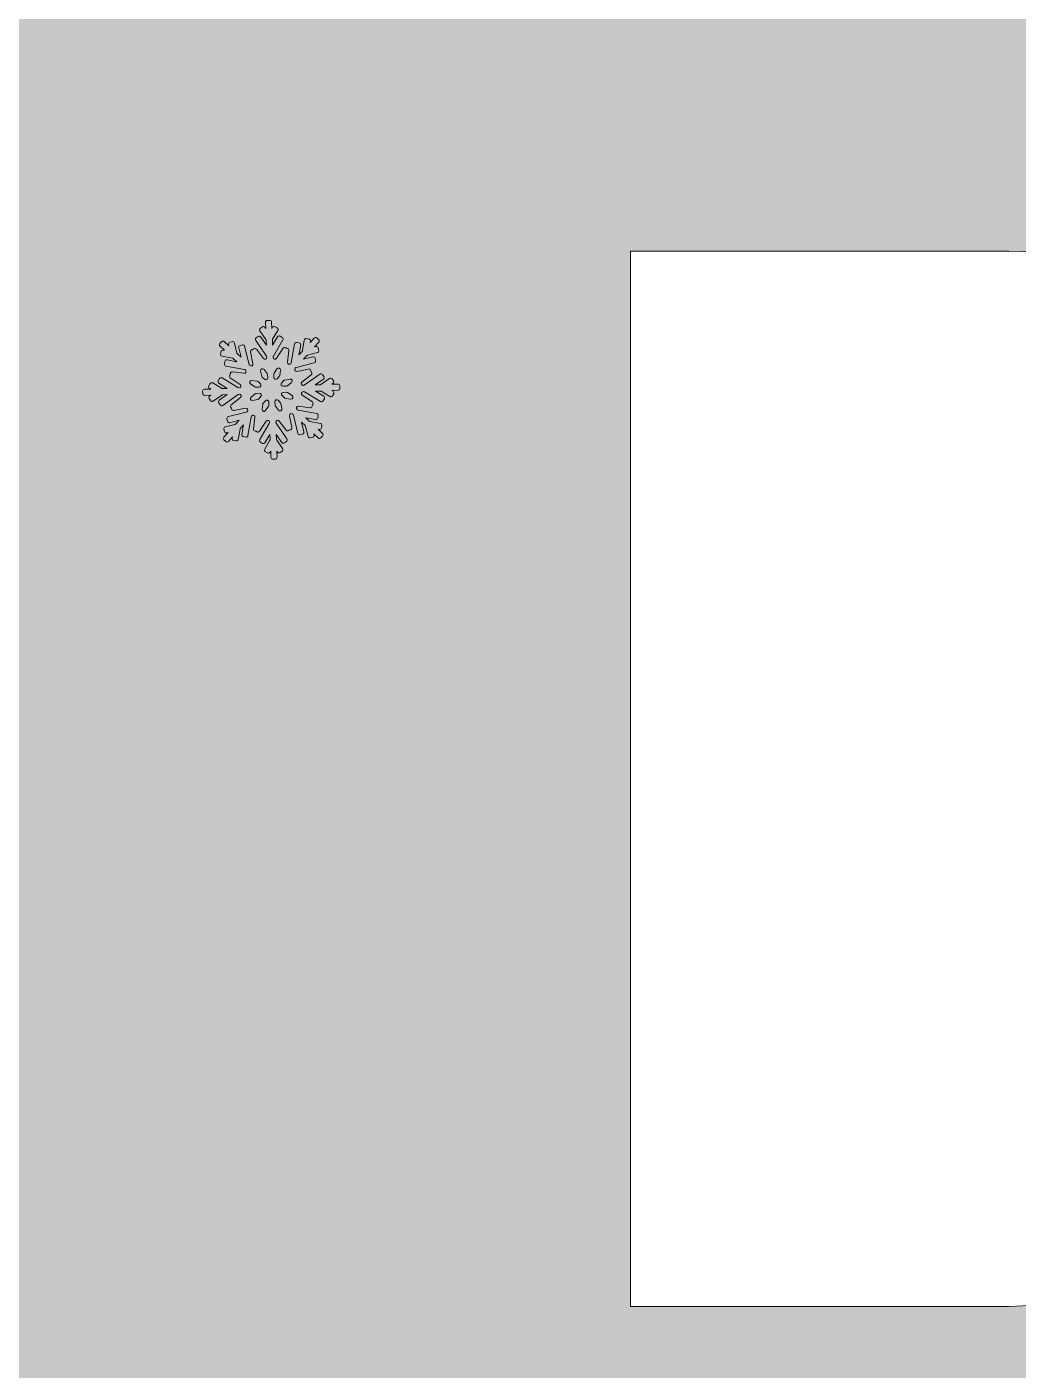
# Model space of a CAD drawing. Header units: millimetres. Extents: x 40 to 178, y -117 to -19.
# Drawn here: x 129.67 to 145, y -75.22 to -54.45 of the extents above; entities that cross this region are included whole.
import ezdxf

# ---------------------------------------------------------------- set-up
doc = ezdxf.new("R2010")
doc.units = ezdxf.units.MM
doc.header["$MEASUREMENT"] = 0
doc.layers.add('engraving', color=7, linetype='Continuous')
doc.layers.add('Layer 1', color=7, linetype='Continuous')

msp = doc.modelspace()

# ---------------------------------------------------------------- hatches: boundary and pattern name
at = {"layer": 'Layer 1'}
h = msp.add_hatch(color=2, dxfattribs=at)
h.dxf.hatch_style = 2
edge = h.paths.add_edge_path()
edge.add_spline(control_points=[(176.295, -54.742), (174.611, -49.888), (172.008, -45.798), (168.485, -42.469), (164.962, -39.142), (160.655, -36.597), (155.566, -34.835), (152.745, -33.859), (149.792, -33.154), (146.708, -32.719), (145.947, -31.249), (144.465, -30.207), (142.735, -30.075), (144.24, -28.96), (145.22, -27.176), (145.22, -25.16), (145.22, -21.779), (142.479, -19.039), (139.099, -19.039), (135.719, -19.039), (132.978, -21.779), (132.978, -25.16), (132.978, -27.176), (133.958, -28.96), (135.463, -30.075), (133.947, -30.191), (132.623, -31.005), (131.805, -32.192), (131.805, -32.192), (114.341, -32.192), (114.341, -32.192), (114.341, -32.192), (114.341, -117.341), (114.341, -117.341), (114.341, -117.341), (139.006, -117.341), (139.006, -117.341), (139.006, -117.341), (139.006, -99.49), (139.006, -99.49), (143.625, -100.194), (148.088, -99.98), (152.395, -98.844), (156.7, -97.709), (160.595, -95.869), (164.08, -93.324), (167.563, -90.78), (170.481, -87.609), (172.83, -83.81), (175.179, -80.013), (176.706, -75.806), (177.411, -71.185), (178.351, -65.077), (177.978, -59.598), (176.295, -54.742)], knot_values=[0, 0, 0, 0, 1, 1, 1, 2, 2, 2, 3, 3, 3, 4, 4, 4, 5, 5, 5, 6, 6, 6, 7, 7, 7, 8, 8, 8, 9, 9, 9, 10, 10, 10, 11, 11, 11, 12, 12, 12, 13, 13, 13, 14, 14, 14, 15, 15, 15, 16, 16, 16, 17, 17, 17, 18, 18, 18, 18], degree=3, periodic=1)
edge = h.paths.add_edge_path()
edge.add_spline(control_points=[(135.292, -25.16), (135.292, -23.06), (137, -21.352), (139.099, -21.352), (141.198, -21.352), (142.906, -23.06), (142.906, -25.16), (142.906, -27.259), (141.198, -28.967), (139.099, -28.967), (137, -28.967), (135.292, -27.259), (135.292, -25.16)], knot_values=[0, 0, 0, 0, 1, 1, 1, 2, 2, 2, 3, 3, 3, 4, 4, 4, 4], degree=3, periodic=1)
edge = h.paths.add_edge_path()
edge.add_spline(control_points=[(150.398, -71.83), (148.831, -73.436), (146.913, -74.238), (144.644, -74.238), (144.644, -74.238), (139.006, -74.238), (139.006, -74.238), (139.006, -74.238), (139.006, -57.913), (139.006, -57.913), (139.006, -57.913), (144.644, -57.913), (144.644, -57.913), (146.913, -57.913), (148.831, -58.697), (150.398, -60.262), (151.963, -61.829), (152.746, -63.747), (152.746, -66.017), (152.746, -68.289), (151.963, -70.227), (150.398, -71.83)], knot_values=[0, 0, 0, 0, 1, 1, 1, 2, 2, 2, 3, 3, 3, 4, 4, 4, 5, 5, 5, 6, 6, 6, 7, 7, 7, 7], degree=3, periodic=1)

# ---------------------------------------------------------------- linework, layer by layer
at = {"layer": 'engraving', "lineweight": 0}
for points, knots in [([(134.51, -59.999), (134.509, -59.983), (134.496, -59.97), (134.48, -59.971), (134.48, -59.971), (134.387, -59.974), (134.387, -59.974), (134.387, -59.974), (134.404, -59.962), (134.404, -59.962), (134.417, -59.953), (134.42, -59.935), (134.411, -59.922), (134.411, -59.922), (134.39, -59.891), (134.39, -59.891), (134.38, -59.877), (134.362, -59.874), (134.349, -59.883), (134.349, -59.883), (134.217, -59.976), (134.217, -59.976), (134.213, -59.98), (134.207, -59.981), (134.202, -59.982), (134.202, -59.982), (134.131, -59.984), (134.131, -59.984), (134.131, -59.984), (134.256, -59.896), (134.256, -59.896), (134.269, -59.887), (134.272, -59.869), (134.263, -59.856), (134.263, -59.856), (134.241, -59.824), (134.241, -59.824), (134.232, -59.811), (134.214, -59.808), (134.201, -59.817), (134.201, -59.817), (133.961, -59.986), (133.961, -59.986), (133.957, -59.989), (133.951, -59.991), (133.946, -59.992), (133.946, -59.992), (133.944, -59.992), (133.944, -59.992), (133.916, -59.993), (133.903, -59.957), (133.925, -59.94), (133.925, -59.94), (134.069, -59.827), (134.069, -59.827), (134.081, -59.817), (134.084, -59.799), (134.074, -59.786), (134.074, -59.786), (134.069, -59.78), (134.069, -59.78), (134.066, -59.776), (134.065, -59.772), (134.064, -59.768), (134.064, -59.768), (134.062, -59.76), (134.062, -59.76), (134.059, -59.745), (134.044, -59.734), (134.028, -59.738), (134.028, -59.738), (133.847, -59.774), (133.847, -59.774), (133.819, -59.779), (133.801, -59.746), (133.82, -59.725), (133.82, -59.725), (133.823, -59.722), (133.823, -59.722), (133.826, -59.718), (133.832, -59.715), (133.837, -59.714), (133.837, -59.714), (134.115, -59.644), (134.115, -59.644), (134.13, -59.64), (134.14, -59.624), (134.136, -59.609), (134.136, -59.609), (134.127, -59.572), (134.127, -59.572), (134.123, -59.556), (134.107, -59.546), (134.092, -59.55), (134.092, -59.55), (133.946, -59.587), (133.946, -59.587), (133.946, -59.587), (133.996, -59.532), (133.996, -59.532), (134, -59.528), (134.005, -59.525), (134.011, -59.523), (134.011, -59.523), (134.163, -59.485), (134.163, -59.485), (134.178, -59.481), (134.188, -59.465), (134.184, -59.45), (134.184, -59.45), (134.175, -59.413), (134.175, -59.413), (134.171, -59.397), (134.155, -59.388), (134.14, -59.392), (134.14, -59.392), (134.12, -59.397), (134.12, -59.397), (134.12, -59.397), (134.185, -59.325), (134.185, -59.325), (134.196, -59.313), (134.195, -59.295), (134.183, -59.284), (134.183, -59.284), (134.156, -59.258), (134.156, -59.258), (134.144, -59.247), (134.125, -59.248), (134.114, -59.26), (134.114, -59.26), (134.052, -59.328), (134.052, -59.328), (134.052, -59.328), (134.055, -59.308), (134.055, -59.308), (134.058, -59.292), (134.048, -59.277), (134.032, -59.274), (134.032, -59.274), (133.995, -59.268), (133.995, -59.268), (133.979, -59.265), (133.964, -59.275), (133.961, -59.291), (133.961, -59.291), (133.933, -59.452), (133.933, -59.452), (133.932, -59.457), (133.93, -59.462), (133.926, -59.466), (133.926, -59.466), (133.878, -59.519), (133.878, -59.519), (133.878, -59.519), (133.905, -59.367), (133.905, -59.367), (133.907, -59.351), (133.897, -59.336), (133.881, -59.333), (133.881, -59.333), (133.844, -59.327), (133.844, -59.327), (133.828, -59.324), (133.813, -59.334), (133.81, -59.35), (133.81, -59.35), (133.76, -59.642), (133.76, -59.642), (133.759, -59.647), (133.756, -59.652), (133.753, -59.656), (133.753, -59.656), (133.753, -59.656), (133.753, -59.656), (133.733, -59.677), (133.699, -59.661), (133.702, -59.633), (133.702, -59.633), (133.724, -59.452), (133.724, -59.452), (133.726, -59.436), (133.715, -59.421), (133.699, -59.419), (133.699, -59.419), (133.692, -59.418), (133.692, -59.418), (133.687, -59.418), (133.683, -59.416), (133.679, -59.414), (133.679, -59.414), (133.673, -59.41), (133.673, -59.41), (133.66, -59.401), (133.642, -59.404), (133.633, -59.418), (133.633, -59.418), (133.531, -59.572), (133.531, -59.572), (133.516, -59.595), (133.479, -59.585), (133.478, -59.557), (133.478, -59.557), (133.478, -59.554), (133.478, -59.554), (133.477, -59.548), (133.479, -59.542), (133.482, -59.538), (133.482, -59.538), (133.629, -59.289), (133.629, -59.289), (133.637, -59.275), (133.633, -59.257), (133.619, -59.249), (133.619, -59.249), (133.587, -59.23), (133.587, -59.23), (133.573, -59.221), (133.555, -59.226), (133.547, -59.24), (133.547, -59.24), (133.47, -59.369), (133.47, -59.369), (133.47, -59.369), (133.467, -59.295), (133.467, -59.295), (133.467, -59.289), (133.468, -59.283), (133.471, -59.278), (133.471, -59.278), (133.552, -59.142), (133.552, -59.142), (133.56, -59.128), (133.556, -59.111), (133.542, -59.102), (133.542, -59.102), (133.51, -59.083), (133.51, -59.083), (133.496, -59.074), (133.478, -59.079), (133.47, -59.093), (133.47, -59.093), (133.46, -59.11), (133.46, -59.11), (133.46, -59.11), (133.456, -59.013), (133.456, -59.013), (133.455, -58.997), (133.442, -58.985), (133.425, -58.985), (133.425, -58.985), (133.388, -58.987), (133.388, -58.987), (133.372, -58.987), (133.359, -59.001), (133.36, -59.017), (133.36, -59.017), (133.364, -59.11), (133.364, -59.11), (133.364, -59.11), (133.353, -59.094), (133.353, -59.094), (133.343, -59.081), (133.325, -59.077), (133.312, -59.087), (133.312, -59.087), (133.281, -59.108), (133.281, -59.108), (133.268, -59.118), (133.265, -59.136), (133.274, -59.149), (133.274, -59.149), (133.366, -59.282), (133.366, -59.282), (133.37, -59.287), (133.371, -59.292), (133.372, -59.298), (133.372, -59.298), (133.374, -59.369), (133.374, -59.369), (133.374, -59.369), (133.288, -59.244), (133.288, -59.244), (133.278, -59.23), (133.26, -59.227), (133.247, -59.236), (133.247, -59.236), (133.216, -59.258), (133.216, -59.258), (133.203, -59.267), (133.2, -59.285), (133.209, -59.298), (133.209, -59.298), (133.377, -59.541), (133.377, -59.541), (133.38, -59.546), (133.382, -59.551), (133.382, -59.557), (133.382, -59.557), (133.382, -59.557), (133.382, -59.557), (133.383, -59.586), (133.347, -59.599), (133.33, -59.576), (133.33, -59.576), (133.219, -59.433), (133.219, -59.433), (133.209, -59.42), (133.191, -59.418), (133.178, -59.428), (133.178, -59.428), (133.173, -59.432), (133.173, -59.432), (133.169, -59.435), (133.165, -59.437), (133.16, -59.438), (133.16, -59.438), (133.154, -59.439), (133.154, -59.439), (133.138, -59.442), (133.128, -59.458), (133.131, -59.473), (133.131, -59.473), (133.167, -59.656), (133.167, -59.656), (133.172, -59.684), (133.139, -59.702), (133.118, -59.683), (133.118, -59.683), (133.117, -59.681), (133.117, -59.681), (133.112, -59.677), (133.11, -59.673), (133.108, -59.667), (133.108, -59.667), (133.038, -59.385), (133.038, -59.385), (133.035, -59.37), (133.019, -59.36), (133.003, -59.364), (133.003, -59.364), (132.967, -59.373), (132.967, -59.373), (132.951, -59.377), (132.942, -59.393), (132.946, -59.408), (132.946, -59.408), (132.982, -59.556), (132.982, -59.556), (132.982, -59.556), (132.928, -59.505), (132.928, -59.505), (132.924, -59.501), (132.921, -59.496), (132.92, -59.491), (132.92, -59.491), (132.882, -59.336), (132.882, -59.336), (132.878, -59.321), (132.862, -59.311), (132.846, -59.315), (132.846, -59.315), (132.81, -59.324), (132.81, -59.324), (132.794, -59.328), (132.785, -59.344), (132.789, -59.359), (132.789, -59.359), (132.794, -59.379), (132.794, -59.379), (132.794, -59.379), (132.724, -59.314), (132.724, -59.314), (132.712, -59.303), (132.693, -59.304), (132.682, -59.316), (132.682, -59.316), (132.657, -59.343), (132.657, -59.343), (132.646, -59.355), (132.647, -59.373), (132.658, -59.384), (132.658, -59.384), (132.727, -59.448), (132.727, -59.448), (132.727, -59.448), (132.707, -59.445), (132.707, -59.445), (132.691, -59.442), (132.676, -59.453), (132.673, -59.468), (132.673, -59.468), (132.666, -59.506), (132.666, -59.506), (132.664, -59.522), (132.674, -59.537), (132.69, -59.54), (132.69, -59.54), (132.848, -59.568), (132.848, -59.568), (132.854, -59.569), (132.859, -59.572), (132.863, -59.576), (132.863, -59.576), (132.915, -59.625), (132.915, -59.625), (132.915, -59.625), (132.766, -59.597), (132.766, -59.597), (132.75, -59.595), (132.735, -59.605), (132.732, -59.621), (132.732, -59.621), (132.725, -59.659), (132.725, -59.659), (132.723, -59.674), (132.733, -59.689), (132.749, -59.692), (132.749, -59.692), (133.037, -59.744), (133.037, -59.744), (133.042, -59.745), (133.047, -59.748), (133.051, -59.752), (133.051, -59.752), (133.053, -59.753), (133.053, -59.753), (133.073, -59.772), (133.057, -59.807), (133.029, -59.803), (133.029, -59.803), (132.85, -59.78), (132.85, -59.78), (132.834, -59.778), (132.819, -59.79), (132.817, -59.806), (132.817, -59.806), (132.816, -59.813), (132.816, -59.813), (132.816, -59.818), (132.814, -59.822), (132.812, -59.826), (132.812, -59.826), (132.808, -59.832), (132.808, -59.832), (132.799, -59.845), (132.802, -59.863), (132.816, -59.872), (132.816, -59.872), (132.97, -59.977), (132.97, -59.977), (132.993, -59.993), (132.983, -60.029), (132.955, -60.03), (132.955, -60.03), (132.951, -60.03), (132.951, -60.03), (132.945, -60.03), (132.94, -60.029), (132.935, -60.026), (132.935, -60.026), (132.689, -59.876), (132.689, -59.876), (132.675, -59.868), (132.657, -59.872), (132.649, -59.886), (132.649, -59.886), (132.63, -59.919), (132.63, -59.919), (132.622, -59.933), (132.626, -59.95), (132.64, -59.959), (132.64, -59.959), (132.769, -60.037), (132.769, -60.037), (132.769, -60.037), (132.695, -60.04), (132.695, -60.04), (132.689, -60.04), (132.684, -60.039), (132.679, -60.036), (132.679, -60.036), (132.544, -59.954), (132.544, -59.954), (132.53, -59.945), (132.512, -59.95), (132.504, -59.964), (132.504, -59.964), (132.485, -59.996), (132.485, -59.996), (132.477, -60.01), (132.481, -60.028), (132.495, -60.036), (132.495, -60.036), (132.513, -60.047), (132.513, -60.047), (132.513, -60.047), (132.417, -60.051), (132.417, -60.051), (132.401, -60.051), (132.388, -60.065), (132.389, -60.081), (132.389, -60.081), (132.391, -60.119), (132.391, -60.119), (132.391, -60.135), (132.405, -60.148), (132.421, -60.147), (132.421, -60.147), (132.514, -60.143), (132.514, -60.143), (132.514, -60.143), (132.496, -60.156), (132.496, -60.156), (132.483, -60.165), (132.48, -60.183), (132.489, -60.196), (132.489, -60.196), (132.511, -60.227), (132.511, -60.227), (132.52, -60.241), (132.538, -60.244), (132.552, -60.234), (132.552, -60.234), (132.683, -60.142), (132.683, -60.142), (132.688, -60.138), (132.693, -60.137), (132.699, -60.136), (132.699, -60.136), (132.77, -60.134), (132.77, -60.134), (132.77, -60.134), (132.645, -60.222), (132.645, -60.222), (132.631, -60.231), (132.628, -60.249), (132.637, -60.262), (132.637, -60.262), (132.659, -60.293), (132.659, -60.293), (132.668, -60.307), (132.686, -60.31), (132.7, -60.301), (132.7, -60.301), (132.939, -60.132), (132.939, -60.132), (132.944, -60.128), (132.949, -60.127), (132.955, -60.126), (132.955, -60.126), (132.956, -60.126), (132.956, -60.126), (132.984, -60.125), (132.997, -60.161), (132.975, -60.178), (132.975, -60.178), (132.832, -60.291), (132.832, -60.291), (132.819, -60.301), (132.817, -60.319), (132.827, -60.332), (132.827, -60.332), (132.831, -60.338), (132.831, -60.338), (132.834, -60.342), (132.836, -60.346), (132.837, -60.35), (132.837, -60.35), (132.838, -60.357), (132.838, -60.357), (132.841, -60.373), (132.857, -60.383), (132.872, -60.38), (132.872, -60.38), (133.054, -60.344), (133.054, -60.344), (133.081, -60.339), (133.1, -60.372), (133.081, -60.392), (133.081, -60.392), (133.078, -60.396), (133.078, -60.396), (133.074, -60.4), (133.069, -60.403), (133.063, -60.404), (133.063, -60.404), (132.786, -60.474), (132.786, -60.474), (132.77, -60.478), (132.761, -60.494), (132.764, -60.509), (132.764, -60.509), (132.773, -60.546), (132.773, -60.546), (132.777, -60.562), (132.793, -60.571), (132.809, -60.568), (132.809, -60.568), (132.954, -60.531), (132.954, -60.531), (132.954, -60.531), (132.904, -60.586), (132.904, -60.586), (132.9, -60.59), (132.895, -60.593), (132.89, -60.595), (132.89, -60.595), (132.738, -60.633), (132.738, -60.633), (132.722, -60.637), (132.712, -60.652), (132.716, -60.668), (132.716, -60.668), (132.725, -60.705), (132.725, -60.705), (132.729, -60.721), (132.745, -60.73), (132.761, -60.726), (132.761, -60.726), (132.781, -60.721), (132.781, -60.721), (132.781, -60.721), (132.715, -60.793), (132.715, -60.793), (132.705, -60.804), (132.705, -60.823), (132.717, -60.834), (132.717, -60.834), (132.745, -60.859), (132.745, -60.859), (132.757, -60.871), (132.775, -60.87), (132.786, -60.858), (132.786, -60.858), (132.848, -60.789), (132.848, -60.789), (132.848, -60.789), (132.845, -60.81), (132.845, -60.81), (132.842, -60.826), (132.853, -60.841), (132.868, -60.844), (132.868, -60.844), (132.905, -60.85), (132.905, -60.85), (132.921, -60.853), (132.936, -60.843), (132.939, -60.827), (132.939, -60.827), (132.967, -60.666), (132.967, -60.666), (132.968, -60.661), (132.971, -60.656), (132.974, -60.652), (132.974, -60.652), (133.022, -60.599), (133.022, -60.599), (133.022, -60.599), (132.996, -60.751), (132.996, -60.751), (132.993, -60.767), (133.003, -60.782), (133.019, -60.784), (133.019, -60.784), (133.056, -60.791), (133.056, -60.791), (133.072, -60.794), (133.087, -60.783), (133.09, -60.768), (133.09, -60.768), (133.141, -60.476), (133.141, -60.476), (133.142, -60.471), (133.144, -60.466), (133.148, -60.461), (133.148, -60.461), (133.148, -60.461), (133.148, -60.461), (133.167, -60.441), (133.202, -60.456), (133.198, -60.485), (133.198, -60.485), (133.176, -60.666), (133.176, -60.666), (133.174, -60.682), (133.186, -60.697), (133.201, -60.699), (133.201, -60.699), (133.208, -60.699), (133.208, -60.699), (133.213, -60.7), (133.217, -60.702), (133.221, -60.704), (133.221, -60.704), (133.227, -60.708), (133.227, -60.708), (133.24, -60.717), (133.259, -60.714), (133.268, -60.7), (133.268, -60.7), (133.369, -60.546), (133.369, -60.546), (133.385, -60.523), (133.422, -60.533), (133.423, -60.561), (133.423, -60.561), (133.423, -60.564), (133.423, -60.564), (133.423, -60.57), (133.422, -60.576), (133.419, -60.58), (133.419, -60.58), (133.271, -60.829), (133.271, -60.829), (133.263, -60.843), (133.267, -60.86), (133.281, -60.869), (133.281, -60.869), (133.313, -60.888), (133.313, -60.888), (133.327, -60.897), (133.345, -60.892), (133.353, -60.878), (133.353, -60.878), (133.43, -60.749), (133.43, -60.749), (133.43, -60.749), (133.433, -60.823), (133.433, -60.823), (133.433, -60.829), (133.432, -60.835), (133.429, -60.839), (133.429, -60.839), (133.348, -60.976), (133.348, -60.976), (133.34, -60.99), (133.345, -61.007), (133.358, -61.016), (133.358, -61.016), (133.39, -61.035), (133.39, -61.035), (133.404, -61.044), (133.422, -61.039), (133.431, -61.025), (133.431, -61.025), (133.441, -61.008), (133.441, -61.008), (133.441, -61.008), (133.445, -61.105), (133.445, -61.105), (133.445, -61.121), (133.459, -61.133), (133.475, -61.133), (133.475, -61.133), (133.512, -61.131), (133.512, -61.131), (133.528, -61.131), (133.541, -61.117), (133.54, -61.101), (133.54, -61.101), (133.536, -61.008), (133.536, -61.008), (133.536, -61.008), (133.548, -61.024), (133.548, -61.024), (133.557, -61.037), (133.575, -61.041), (133.589, -61.031), (133.589, -61.031), (133.619, -61.01), (133.619, -61.01), (133.632, -61), (133.636, -60.982), (133.626, -60.969), (133.626, -60.969), (133.534, -60.836), (133.534, -60.836), (133.531, -60.831), (133.529, -60.826), (133.529, -60.82), (133.529, -60.82), (133.526, -60.749), (133.526, -60.749), (133.526, -60.749), (133.613, -60.874), (133.613, -60.874), (133.622, -60.888), (133.64, -60.891), (133.654, -60.882), (133.654, -60.882), (133.684, -60.86), (133.684, -60.86), (133.697, -60.851), (133.701, -60.833), (133.691, -60.819), (133.691, -60.819), (133.524, -60.576), (133.524, -60.576), (133.52, -60.572), (133.519, -60.567), (133.518, -60.561), (133.518, -60.561), (133.518, -60.561), (133.518, -60.561), (133.517, -60.532), (133.553, -60.519), (133.571, -60.542), (133.571, -60.542), (133.681, -60.685), (133.681, -60.685), (133.691, -60.698), (133.709, -60.7), (133.722, -60.69), (133.722, -60.69), (133.728, -60.686), (133.728, -60.686), (133.731, -60.683), (133.735, -60.681), (133.74, -60.68), (133.74, -60.68), (133.747, -60.679), (133.747, -60.679), (133.762, -60.676), (133.773, -60.66), (133.77, -60.645), (133.77, -60.645), (133.734, -60.462), (133.734, -60.462), (133.728, -60.434), (133.761, -60.416), (133.782, -60.435), (133.782, -60.435), (133.784, -60.437), (133.784, -60.437), (133.788, -60.44), (133.791, -60.445), (133.792, -60.451), (133.792, -60.451), (133.862, -60.733), (133.862, -60.733), (133.866, -60.748), (133.882, -60.758), (133.897, -60.754), (133.897, -60.754), (133.934, -60.745), (133.934, -60.745), (133.949, -60.741), (133.959, -60.725), (133.955, -60.71), (133.955, -60.71), (133.918, -60.562), (133.918, -60.562), (133.918, -60.562), (133.972, -60.613), (133.972, -60.613), (133.976, -60.617), (133.979, -60.622), (133.981, -60.627), (133.981, -60.627), (134.019, -60.782), (134.019, -60.782), (134.023, -60.797), (134.039, -60.807), (134.054, -60.803), (134.054, -60.803), (134.091, -60.794), (134.091, -60.794), (134.106, -60.79), (134.116, -60.774), (134.112, -60.758), (134.112, -60.758), (134.107, -60.739), (134.107, -60.739), (134.107, -60.739), (134.177, -60.804), (134.177, -60.804), (134.189, -60.815), (134.207, -60.814), (134.218, -60.802), (134.218, -60.802), (134.244, -60.774), (134.244, -60.774), (134.254, -60.763), (134.254, -60.744), (134.242, -60.734), (134.242, -60.734), (134.173, -60.67), (134.173, -60.67), (134.173, -60.67), (134.193, -60.673), (134.193, -60.673), (134.209, -60.676), (134.225, -60.665), (134.227, -60.649), (134.227, -60.649), (134.234, -60.612), (134.234, -60.612), (134.237, -60.596), (134.226, -60.581), (134.21, -60.578), (134.21, -60.578), (134.052, -60.55), (134.052, -60.55), (134.047, -60.549), (134.042, -60.546), (134.037, -60.542), (134.037, -60.542), (133.985, -60.493), (133.985, -60.493), (133.985, -60.493), (134.135, -60.52), (134.135, -60.52), (134.151, -60.523), (134.166, -60.513), (134.169, -60.497), (134.169, -60.497), (134.175, -60.459), (134.175, -60.459), (134.178, -60.444), (134.167, -60.428), (134.152, -60.426), (134.152, -60.426), (133.864, -60.374), (133.864, -60.374), (133.858, -60.373), (133.853, -60.37), (133.849, -60.366), (133.849, -60.366), (133.848, -60.365), (133.848, -60.365), (133.827, -60.346), (133.843, -60.311), (133.871, -60.315), (133.871, -60.315), (134.051, -60.338), (134.051, -60.338), (134.067, -60.34), (134.081, -60.328), (134.083, -60.312), (134.083, -60.312), (134.084, -60.305), (134.084, -60.305), (134.085, -60.3), (134.086, -60.296), (134.089, -60.292), (134.089, -60.292), (134.093, -60.286), (134.093, -60.286), (134.102, -60.273), (134.098, -60.255), (134.085, -60.246), (134.085, -60.246), (133.93, -60.141), (133.93, -60.141), (133.907, -60.125), (133.917, -60.089), (133.946, -60.088), (133.946, -60.088), (133.949, -60.088), (133.949, -60.088), (133.955, -60.088), (133.961, -60.089), (133.965, -60.092), (133.965, -60.092), (134.211, -60.242), (134.211, -60.242), (134.225, -60.25), (134.243, -60.246), (134.251, -60.232), (134.251, -60.232), (134.271, -60.199), (134.271, -60.199), (134.279, -60.185), (134.274, -60.168), (134.261, -60.159), (134.261, -60.159), (134.132, -60.081), (134.132, -60.081), (134.132, -60.081), (134.205, -60.078), (134.205, -60.078), (134.211, -60.078), (134.217, -60.079), (134.221, -60.082), (134.221, -60.082), (134.356, -60.164), (134.356, -60.164), (134.37, -60.173), (134.388, -60.168), (134.396, -60.154), (134.396, -60.154), (134.416, -60.122), (134.416, -60.122), (134.424, -60.108), (134.419, -60.09), (134.406, -60.082), (134.406, -60.082), (134.388, -60.071), (134.388, -60.071), (134.388, -60.071), (134.483, -60.067), (134.483, -60.067), (134.499, -60.066), (134.512, -60.053), (134.511, -60.037), (134.511, -60.037), (134.51, -59.999), (134.51, -59.999)], [0, 0, 0, 0, 1, 1, 1, 2, 2, 2, 3, 3, 3, 4, 4, 4, 5, 5, 5, 6, 6, 6, 7, 7, 7, 8, 8, 8, 9, 9, 9, 10, 10, 10, 11, 11, 11, 12, 12, 12, 13, 13, 13, 14, 14, 14, 15, 15, 15, 16, 16, 16, 17, 17, 17, 18, 18, 18, 19, 19, 19, 20, 20, 20, 21, 21, 21, 22, 22, 22, 23, 23, 23, 24, 24, 24, 25, 25, 25, 26, 26, 26, 27, 27, 27, 28, 28, 28, 29, 29, 29, 30, 30, 30, 31, 31, 31, 32, 32, 32, 33, 33, 33, 34, 34, 34, 35, 35, 35, 36, 36, 36, 37, 37, 37, 38, 38, 38, 39, 39, 39, 40, 40, 40, 41, 41, 41, 42, 42, 42, 43, 43, 43, 44, 44, 44, 45, 45, 45, 46, 46, 46, 47, 47, 47, 48, 48, 48, 49, 49, 49, 50, 50, 50, 51, 51, 51, 52, 52, 52, 53, 53, 53, 54, 54, 54, 55, 55, 55, 56, 56, 56, 57, 57, 57, 58, 58, 58, 59, 59, 59, 60, 60, 60, 61, 61, 61, 62, 62, 62, 63, 63, 63, 64, 64, 64, 65, 65, 65, 66, 66, 66, 67, 67, 67, 68, 68, 68, 69, 69, 69, 70, 70, 70, 71, 71, 71, 72, 72, 72, 73, 73, 73, 74, 74, 74, 75, 75, 75, 76, 76, 76, 77, 77, 77, 78, 78, 78, 79, 79, 79, 80, 80, 80, 81, 81, 81, 82, 82, 82, 83, 83, 83, 84, 84, 84, 85, 85, 85, 86, 86, 86, 87, 87, 87, 88, 88, 88, 89, 89, 89, 90, 90, 90, 91, 91, 91, 92, 92, 92, 93, 93, 93, 94, 94, 94, 95, 95, 95, 96, 96, 96, 97, 97, 97, 98, 98, 98, 99, 99, 99, 100, 100, 100, 101, 101, 101, 102, 102, 102, 103, 103, 103, 104, 104, 104, 105, 105, 105, 106, 106, 106, 107, 107, 107, 108, 108, 108, 109, 109, 109, 110, 110, 110, 111, 111, 111, 112, 112, 112, 113, 113, 113, 114, 114, 114, 115, 115, 115, 116, 116, 116, 117, 117, 117, 118, 118, 118, 119, 119, 119, 120, 120, 120, 121, 121, 121, 122, 122, 122, 123, 123, 123, 124, 124, 124, 125, 125, 125, 126, 126, 126, 127, 127, 127, 128, 128, 128, 129, 129, 129, 130, 130, 130, 131, 131, 131, 132, 132, 132, 133, 133, 133, 134, 134, 134, 135, 135, 135, 136, 136, 136, 137, 137, 137, 138, 138, 138, 139, 139, 139, 140, 140, 140, 141, 141, 141, 142, 142, 142, 143, 143, 143, 144, 144, 144, 145, 145, 145, 146, 146, 146, 147, 147, 147, 148, 148, 148, 149, 149, 149, 150, 150, 150, 151, 151, 151, 152, 152, 152, 153, 153, 153, 154, 154, 154, 155, 155, 155, 156, 156, 156, 157, 157, 157, 158, 158, 158, 159, 159, 159, 160, 160, 160, 161, 161, 161, 162, 162, 162, 163, 163, 163, 164, 164, 164, 165, 165, 165, 166, 166, 166, 167, 167, 167, 168, 168, 168, 169, 169, 169, 170, 170, 170, 171, 171, 171, 172, 172, 172, 173, 173, 173, 174, 174, 174, 175, 175, 175, 176, 176, 176, 177, 177, 177, 178, 178, 178, 179, 179, 179, 180, 180, 180, 181, 181, 181, 182, 182, 182, 183, 183, 183, 184, 184, 184, 185, 185, 185, 186, 186, 186, 187, 187, 187, 188, 188, 188, 189, 189, 189, 190, 190, 190, 191, 191, 191, 192, 192, 192, 193, 193, 193, 194, 194, 194, 195, 195, 195, 196, 196, 196, 197, 197, 197, 198, 198, 198, 199, 199, 199, 200, 200, 200, 201, 201, 201, 202, 202, 202, 203, 203, 203, 204, 204, 204, 205, 205, 205, 206, 206, 206, 207, 207, 207, 208, 208, 208, 209, 209, 209, 210, 210, 210, 211, 211, 211, 212, 212, 212, 213, 213, 213, 214, 214, 214, 215, 215, 215, 216, 216, 216, 217, 217, 217, 218, 218, 218, 219, 219, 219, 220, 220, 220, 221, 221, 221, 222, 222, 222, 223, 223, 223, 224, 224, 224, 225, 225, 225, 226, 226, 226, 227, 227, 227, 228, 228, 228, 229, 229, 229, 230, 230, 230, 231, 231, 231, 232, 232, 232, 233, 233, 233, 234, 234, 234, 235, 235, 235, 236, 236, 236, 237, 237, 237, 238, 238, 238, 239, 239, 239, 240, 240, 240, 241, 241, 241, 242, 242, 242, 243, 243, 243, 244, 244, 244, 245, 245, 245, 246, 246, 246, 247, 247, 247, 248, 248, 248, 249, 249, 249, 250, 250, 250, 251, 251, 251, 252, 252, 252, 253, 253, 253, 254, 254, 254, 255, 255, 255, 256, 256, 256, 257, 257, 257, 258, 258, 258, 259, 259, 259, 260, 260, 260, 261, 261, 261, 262, 262, 262, 263, 263, 263, 264, 264, 264, 265, 265, 265, 266, 266, 266, 267, 267, 267, 268, 268, 268, 269, 269, 269, 270, 270, 270, 271, 271, 271, 272, 272, 272, 273, 273, 273, 274, 274, 274, 275, 275, 275, 276, 276, 276, 277, 277, 277, 278, 278, 278, 279, 279, 279, 280, 280, 280, 281, 281, 281, 282, 282, 282, 283, 283, 283, 284, 284, 284, 285, 285, 285, 286, 286, 286, 287, 287, 287, 288, 288, 288, 289, 289, 289, 290, 290, 290, 291, 291, 291, 292, 292, 292, 293, 293, 293, 294, 294, 294, 295, 295, 295, 296, 296, 296, 297, 297, 297, 298, 298, 298, 299, 299, 299, 300, 300, 300, 301, 301, 301, 302, 302, 302, 303, 303, 303, 304, 304, 304, 305, 305, 305, 306, 306, 306, 307, 307, 307, 308, 308, 308, 309, 309, 309, 310, 310, 310, 311, 311, 311, 312, 312, 312, 313, 313, 313, 314, 314, 314, 315, 315, 315, 316, 316, 316, 317, 317, 317, 318, 318, 318, 319, 319, 319, 320, 320, 320, 321, 321, 321, 322, 322, 322, 323, 323, 323, 324, 324, 324, 325, 325, 325, 326, 326, 326, 327, 327, 327, 328, 328, 328, 329, 329, 329, 330, 330, 330, 331, 331, 331, 332, 332, 332, 333, 333, 333, 334, 334, 334, 335, 335, 335, 336, 336, 336, 336]), ([(133.338, -59.744), (133.338, -59.744), (133.387, -59.807), (133.387, -59.807), (133.39, -59.812), (133.393, -59.818), (133.393, -59.824), (133.393, -59.824), (133.395, -59.873), (133.395, -59.873), (133.396, -59.899), (133.365, -59.913), (133.346, -59.896), (133.346, -59.896), (133.311, -59.863), (133.311, -59.863), (133.306, -59.859), (133.303, -59.853), (133.302, -59.847), (133.302, -59.847), (133.286, -59.767), (133.286, -59.767), (133.28, -59.737), (133.319, -59.719), (133.338, -59.744)], [0, 0, 0, 0, 1, 1, 1, 2, 2, 2, 3, 3, 3, 4, 4, 4, 5, 5, 5, 6, 6, 6, 7, 7, 7, 8, 8, 8, 8]), ([(133.49, -59.87), (133.49, -59.87), (133.488, -59.82), (133.488, -59.82), (133.488, -59.814), (133.49, -59.808), (133.493, -59.803), (133.493, -59.803), (133.538, -59.736), (133.538, -59.736), (133.555, -59.71), (133.595, -59.725), (133.591, -59.756), (133.591, -59.756), (133.581, -59.836), (133.581, -59.836), (133.58, -59.842), (133.578, -59.848), (133.574, -59.852), (133.574, -59.852), (133.541, -59.888), (133.541, -59.888), (133.523, -59.907), (133.491, -59.896), (133.49, -59.87)], [0, 0, 0, 0, 1, 1, 1, 2, 2, 2, 3, 3, 3, 4, 4, 4, 5, 5, 5, 6, 6, 6, 7, 7, 7, 8, 8, 8, 8]), ([(133.197, -60.015), (133.197, -60.015), (133.129, -59.969), (133.129, -59.969), (133.104, -59.951), (133.119, -59.912), (133.149, -59.915), (133.149, -59.915), (133.229, -59.926), (133.229, -59.926), (133.235, -59.926), (133.241, -59.929), (133.246, -59.933), (133.246, -59.933), (133.282, -59.968), (133.282, -59.968), (133.301, -59.985), (133.289, -60.017), (133.263, -60.018), (133.263, -60.018), (133.215, -60.02), (133.215, -60.02), (133.209, -60.02), (133.203, -60.018), (133.197, -60.015)], [0, 0, 0, 0, 1, 1, 1, 2, 2, 2, 3, 3, 3, 4, 4, 4, 5, 5, 5, 6, 6, 6, 7, 7, 7, 8, 8, 8, 8]), ([(133.61, -59.955), (133.61, -59.955), (133.644, -59.918), (133.644, -59.918), (133.648, -59.914), (133.653, -59.91), (133.66, -59.909), (133.66, -59.909), (133.74, -59.893), (133.74, -59.893), (133.77, -59.887), (133.787, -59.926), (133.763, -59.945), (133.763, -59.945), (133.699, -59.996), (133.699, -59.996), (133.694, -59.999), (133.688, -60.002), (133.682, -60.002), (133.682, -60.002), (133.633, -60.004), (133.633, -60.004), (133.607, -60.005), (133.593, -59.974), (133.61, -59.955)], [0, 0, 0, 0, 1, 1, 1, 2, 2, 2, 3, 3, 3, 4, 4, 4, 5, 5, 5, 6, 6, 6, 7, 7, 7, 8, 8, 8, 8]), ([(133.29, -60.163), (133.29, -60.163), (133.257, -60.2), (133.257, -60.2), (133.252, -60.204), (133.247, -60.207), (133.241, -60.209), (133.241, -60.209), (133.161, -60.225), (133.161, -60.225), (133.131, -60.231), (133.113, -60.192), (133.137, -60.173), (133.137, -60.173), (133.202, -60.122), (133.202, -60.122), (133.206, -60.119), (133.212, -60.116), (133.219, -60.116), (133.219, -60.116), (133.268, -60.114), (133.268, -60.114), (133.293, -60.113), (133.308, -60.144), (133.29, -60.163)], [0, 0, 0, 0, 1, 1, 1, 2, 2, 2, 3, 3, 3, 4, 4, 4, 5, 5, 5, 6, 6, 6, 7, 7, 7, 8, 8, 8, 8]), ([(133.41, -60.248), (133.41, -60.248), (133.412, -60.297), (133.412, -60.297), (133.412, -60.304), (133.411, -60.31), (133.407, -60.315), (133.407, -60.315), (133.363, -60.382), (133.363, -60.382), (133.346, -60.408), (133.306, -60.393), (133.31, -60.362), (133.31, -60.362), (133.319, -60.282), (133.319, -60.282), (133.32, -60.276), (133.323, -60.27), (133.327, -60.265), (133.327, -60.265), (133.359, -60.23), (133.359, -60.23), (133.377, -60.211), (133.409, -60.222), (133.41, -60.248)], [0, 0, 0, 0, 1, 1, 1, 2, 2, 2, 3, 3, 3, 4, 4, 4, 5, 5, 5, 6, 6, 6, 7, 7, 7, 8, 8, 8, 8]), ([(133.562, -60.374), (133.562, -60.374), (133.514, -60.311), (133.514, -60.311), (133.51, -60.306), (133.508, -60.3), (133.508, -60.294), (133.508, -60.294), (133.506, -60.245), (133.506, -60.245), (133.505, -60.219), (133.536, -60.204), (133.555, -60.222), (133.555, -60.222), (133.59, -60.255), (133.59, -60.255), (133.594, -60.259), (133.597, -60.265), (133.598, -60.271), (133.598, -60.271), (133.614, -60.351), (133.614, -60.351), (133.62, -60.381), (133.581, -60.398), (133.562, -60.374)], [0, 0, 0, 0, 1, 1, 1, 2, 2, 2, 3, 3, 3, 4, 4, 4, 5, 5, 5, 6, 6, 6, 7, 7, 7, 8, 8, 8, 8]), ([(133.703, -60.103), (133.703, -60.103), (133.771, -60.149), (133.771, -60.149), (133.797, -60.167), (133.782, -60.206), (133.751, -60.202), (133.751, -60.202), (133.671, -60.192), (133.671, -60.192), (133.665, -60.191), (133.659, -60.189), (133.655, -60.185), (133.655, -60.185), (133.618, -60.15), (133.618, -60.15), (133.599, -60.133), (133.611, -60.101), (133.637, -60.1), (133.637, -60.1), (133.685, -60.098), (133.685, -60.098), (133.692, -60.098), (133.698, -60.1), (133.703, -60.103)], [0, 0, 0, 0, 1, 1, 1, 2, 2, 2, 3, 3, 3, 4, 4, 4, 5, 5, 5, 6, 6, 6, 7, 7, 7, 8, 8, 8, 8])]:
    msp.add_open_spline(points, degree=3, knots=knots, dxfattribs=at)
at = {"layer": 'Layer 1', "lineweight": 0}
for points, knots in [([(176.295, -54.742), (174.611, -49.888), (172.008, -45.798), (168.485, -42.469), (164.962, -39.142), (160.655, -36.597), (155.566, -34.835), (152.745, -33.859), (149.792, -33.154), (146.708, -32.719), (145.947, -31.249), (144.465, -30.207), (142.735, -30.075), (144.24, -28.96), (145.22, -27.176), (145.22, -25.16), (145.22, -21.779), (142.479, -19.039), (139.099, -19.039), (135.719, -19.039), (132.978, -21.779), (132.978, -25.16), (132.978, -27.176), (133.958, -28.96), (135.463, -30.075), (133.947, -30.191), (132.623, -31.005), (131.805, -32.192), (131.805, -32.192), (114.341, -32.192), (114.341, -32.192), (114.341, -32.192), (114.341, -117.341), (114.341, -117.341), (114.341, -117.341), (139.006, -117.341), (139.006, -117.341), (139.006, -117.341), (139.006, -99.49), (139.006, -99.49), (143.625, -100.194), (148.088, -99.98), (152.395, -98.844), (156.7, -97.709), (160.595, -95.869), (164.08, -93.324), (167.563, -90.78), (170.481, -87.609), (172.83, -83.81), (175.179, -80.013), (176.706, -75.806), (177.411, -71.185), (178.351, -65.077), (177.978, -59.598), (176.295, -54.742)], [0, 0, 0, 0, 1, 1, 1, 2, 2, 2, 3, 3, 3, 4, 4, 4, 5, 5, 5, 6, 6, 6, 7, 7, 7, 8, 8, 8, 9, 9, 9, 10, 10, 10, 11, 11, 11, 12, 12, 12, 13, 13, 13, 14, 14, 14, 15, 15, 15, 16, 16, 16, 17, 17, 17, 18, 18, 18, 18]), ([(150.398, -71.83), (148.831, -73.436), (146.913, -74.238), (144.644, -74.238), (144.644, -74.238), (139.006, -74.238), (139.006, -74.238), (139.006, -74.238), (139.006, -57.913), (139.006, -57.913), (139.006, -57.913), (144.644, -57.913), (144.644, -57.913), (146.913, -57.913), (148.831, -58.697), (150.398, -60.262), (151.963, -61.829), (152.746, -63.747), (152.746, -66.017), (152.746, -68.289), (151.963, -70.227), (150.398, -71.83)], [0, 0, 0, 0, 1, 1, 1, 2, 2, 2, 3, 3, 3, 4, 4, 4, 5, 5, 5, 6, 6, 6, 7, 7, 7, 7])]:
    msp.add_open_spline(points, degree=3, knots=knots, dxfattribs=at)

doc.saveas('drawing.dxf')
